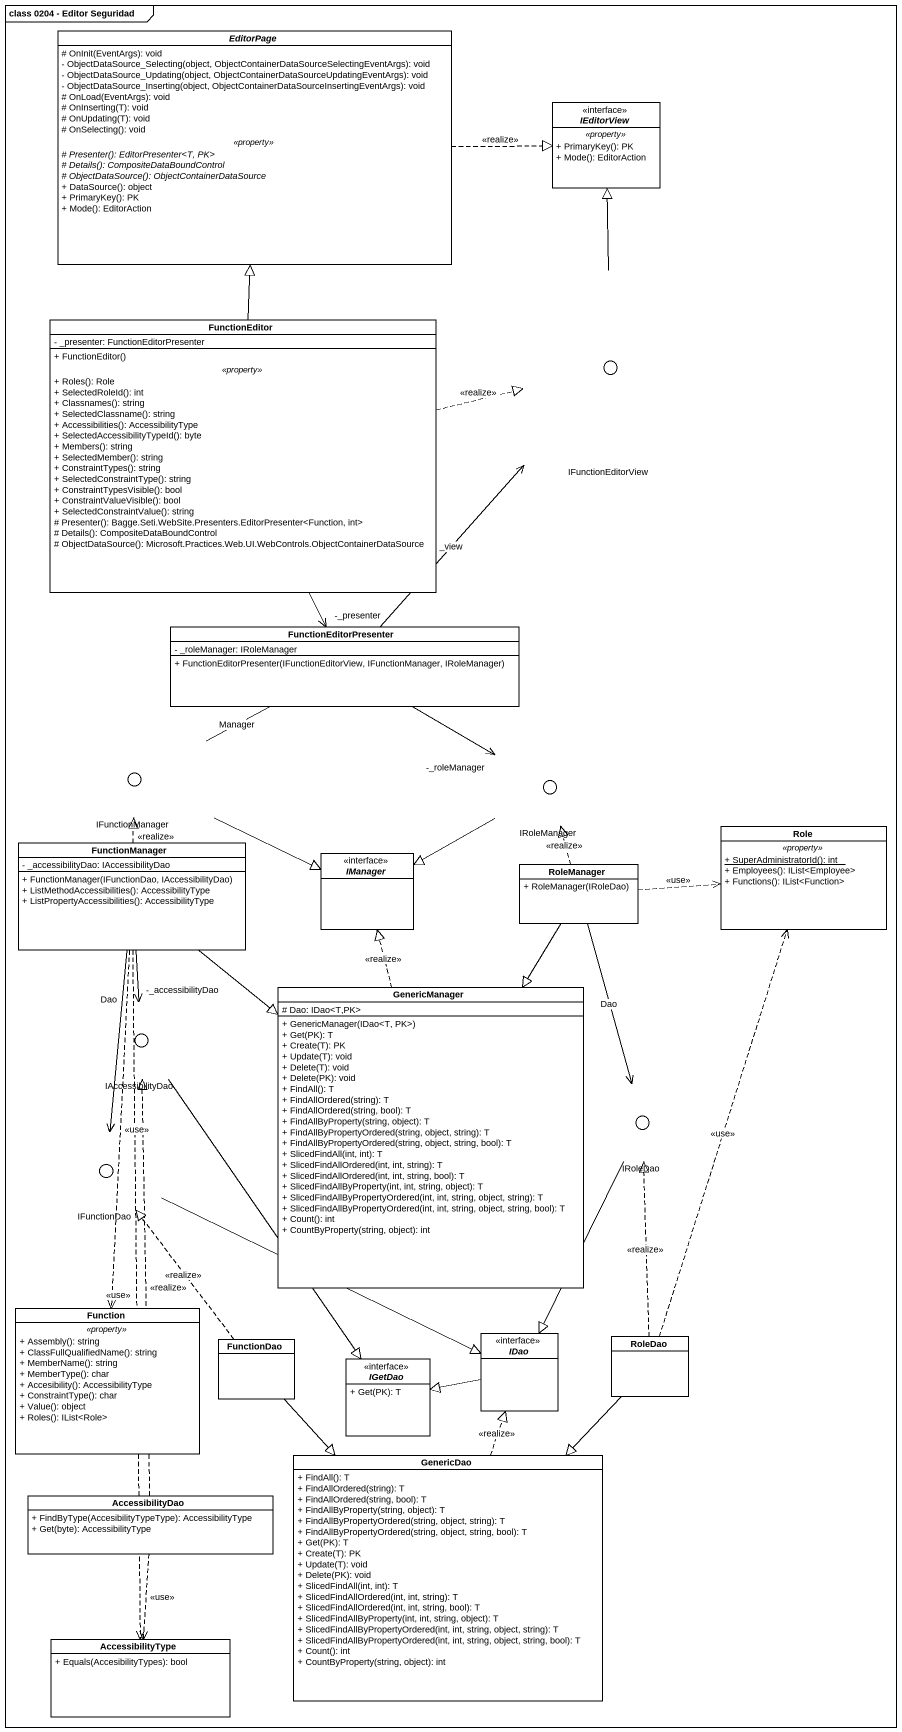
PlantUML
@startuml
mainframe class 0204 - Editor Seguridad
allowmixing
hide circle
hide empty members
skinparam classAttributeIconSize 0
abstract class EditorPage {
  # OnInit(EventArgs): void
  - ObjectDataSource_Selecting(object, ObjectContainerDataSourceSelectingEventArgs): void
  - ObjectDataSource_Updating(object, ObjectContainerDataSourceUpdatingEventArgs): void
  - ObjectDataSource_Inserting(object, ObjectContainerDataSourceInsertingEventArgs): void
  # OnLoad(EventArgs): void
  # OnInserting(T): void
  # OnUpdating(T): void
  # OnSelecting(): void
  .. <<property>> ..
  {abstract} # Presenter(): EditorPresenter<T, PK>
  {abstract} # Details(): CompositeDataBoundControl
  {abstract} # ObjectDataSource(): ObjectContainerDataSource
  + DataSource(): object
  + PrimaryKey(): PK
  + Mode(): EditorAction
}
interface IEditorView <<interface>> {
  .. <<property>> ..
  + PrimaryKey(): PK
  + Mode(): EditorAction
}
() IFunctionEditorView <<interface>>
class FunctionEditor {
  - _presenter: FunctionEditorPresenter
  --
  + FunctionEditor()
  .. <<property>> ..
  + Roles(): Role
  + SelectedRoleId(): int
  + Classnames(): string
  + SelectedClassname(): string
  + Accessibilities(): AccessibilityType
  + SelectedAccessibilityTypeId(): byte
  + Members(): string
  + SelectedMember(): string
  + ConstraintTypes(): string
  + SelectedConstraintType(): string
  + ConstraintTypesVisible(): bool
  + ConstraintValueVisible(): bool
  + SelectedConstraintValue(): string
  # Presenter(): Bagge.Seti.WebSite.Presenters.EditorPresenter<Function, int>
  # Details(): CompositeDataBoundControl
  # ObjectDataSource(): Microsoft.Practices.Web.UI.WebControls.ObjectContainerDataSource
}
class FunctionEditorPresenter {
  - _roleManager: IRoleManager
  + FunctionEditorPresenter(IFunctionEditorView, IFunctionManager, IRoleManager)
}
() IFunctionManager <<interface>>
() IRoleManager <<interface>>
class FunctionManager {
  - _accessibilityDao: IAccessibilityDao
  + FunctionManager(IFunctionDao, IAccessibilityDao)
  + ListMethodAccessibilities(): AccessibilityType
  + ListPropertyAccessibilities(): AccessibilityType
}
class Role {
  .. <<property>> ..
  {static} + SuperAdministratorId(): int
  + Employees(): IList<Employee>
  + Functions(): IList<Function>
}
interface IManager <<interface>>
class RoleManager {
  + RoleManager(IRoleDao)
}
() IAccessibilityDao <<interface>>
class GenericManager {
  # Dao: IDao<T,PK>
  + GenericManager(IDao<T, PK>)
  + Get(PK): T
  + Create(T): PK
  + Update(T): void
  + Delete(T): void
  + Delete(PK): void
  + FindAll(): T
  + FindAllOrdered(string): T
  + FindAllOrdered(string, bool): T
  + FindAllByProperty(string, object): T
  + FindAllByPropertyOrdered(string, object, string): T
  + FindAllByPropertyOrdered(string, object, string, bool): T
  + SlicedFindAll(int, int): T
  + SlicedFindAllOrdered(int, int, string): T
  + SlicedFindAllOrdered(int, int, string, bool): T
  + SlicedFindAllByProperty(int, int, string, object): T
  + SlicedFindAllByPropertyOrdered(int, int, string, object, string): T
  + SlicedFindAllByPropertyOrdered(int, int, string, object, string, bool): T
  + Count(): int
  + CountByProperty(string, object): int
}
() IRoleDao <<interface>>
() IFunctionDao <<interface>>
class Function {
  .. <<property>> ..
  + Assembly(): string
  + ClassFullQualifiedName(): string
  + MemberName(): string
  + MemberType(): char
  + Accesibility(): AccessibilityType
  + ConstraintType(): char
  + Value(): object
  + Roles(): IList<Role>
}
class FunctionDao
interface IDao <<interface>>
class RoleDao
interface IGetDao <<interface>> {
  + Get(PK): T
}
class GenericDao {
  + FindAll(): T
  + FindAllOrdered(string): T
  + FindAllOrdered(string, bool): T
  + FindAllByProperty(string, object): T
  + FindAllByPropertyOrdered(string, object, string): T
  + FindAllByPropertyOrdered(string, object, string, bool): T
  + Get(PK): T
  + Create(T): PK
  + Update(T): void
  + Delete(PK): void
  + SlicedFindAll(int, int): T
  + SlicedFindAllOrdered(int, int, string): T
  + SlicedFindAllOrdered(int, int, string, bool): T
  + SlicedFindAllByProperty(int, int, string, object): T
  + SlicedFindAllByPropertyOrdered(int, int, string, object, string): T
  + SlicedFindAllByPropertyOrdered(int, int, string, object, string, bool): T
  + Count(): int
  + CountByProperty(string, object): int
}
class AccessibilityDao {
  + FindByType(AccesibilityTypeType): AccessibilityType
  + Get(byte): AccessibilityType
}
class AccessibilityType {
  + Equals(AccesibilityTypes): bool
}
EditorPage .right.|> IEditorView : <<realize>>
IFunctionEditorView -up-|> IEditorView
FunctionEditor -up-|> EditorPage
FunctionEditor .right.|> IFunctionEditorView : <<realize>>
FunctionEditor --> "-_presenter" FunctionEditorPresenter
FunctionEditorPresenter -up-> IFunctionEditorView : _view
FunctionEditorPresenter -left- IFunctionManager : Manager
FunctionEditorPresenter -right-> "-_roleManager" IRoleManager
IFunctionManager -right-|> IManager
IRoleManager -left-|> IManager
FunctionManager .up.|> IFunctionManager : <<realize>>
FunctionManager --> "-_accessibilityDao" IAccessibilityDao
FunctionManager --|> GenericManager
FunctionManager --> IFunctionDao : Dao
FunctionManager ..> Function : <<use>>
FunctionManager ..> AccessibilityType : <<use>>
RoleManager .up.|> IRoleManager : <<realize>>
RoleManager .right.> Role : <<use>>
RoleManager --|> GenericManager
RoleManager --> IRoleDao : Dao
IAccessibilityDao --|> IGetDao
GenericManager .up.|> IManager : <<realize>>
IRoleDao --|> IDao
IFunctionDao -right-|> IDao
FunctionDao .up.|> IFunctionDao : <<realize>>
FunctionDao --|> GenericDao
IDao -left-|> IGetDao
RoleDao .up.> Role : <<use>>
RoleDao .up.|> IRoleDao : <<realize>>
RoleDao --|> GenericDao
GenericDao .up.|> IDao : <<realize>>
AccessibilityDao .up.|> IAccessibilityDao : <<realize>>
AccessibilityDao ..> AccessibilityType : <<use>>
@enduml
